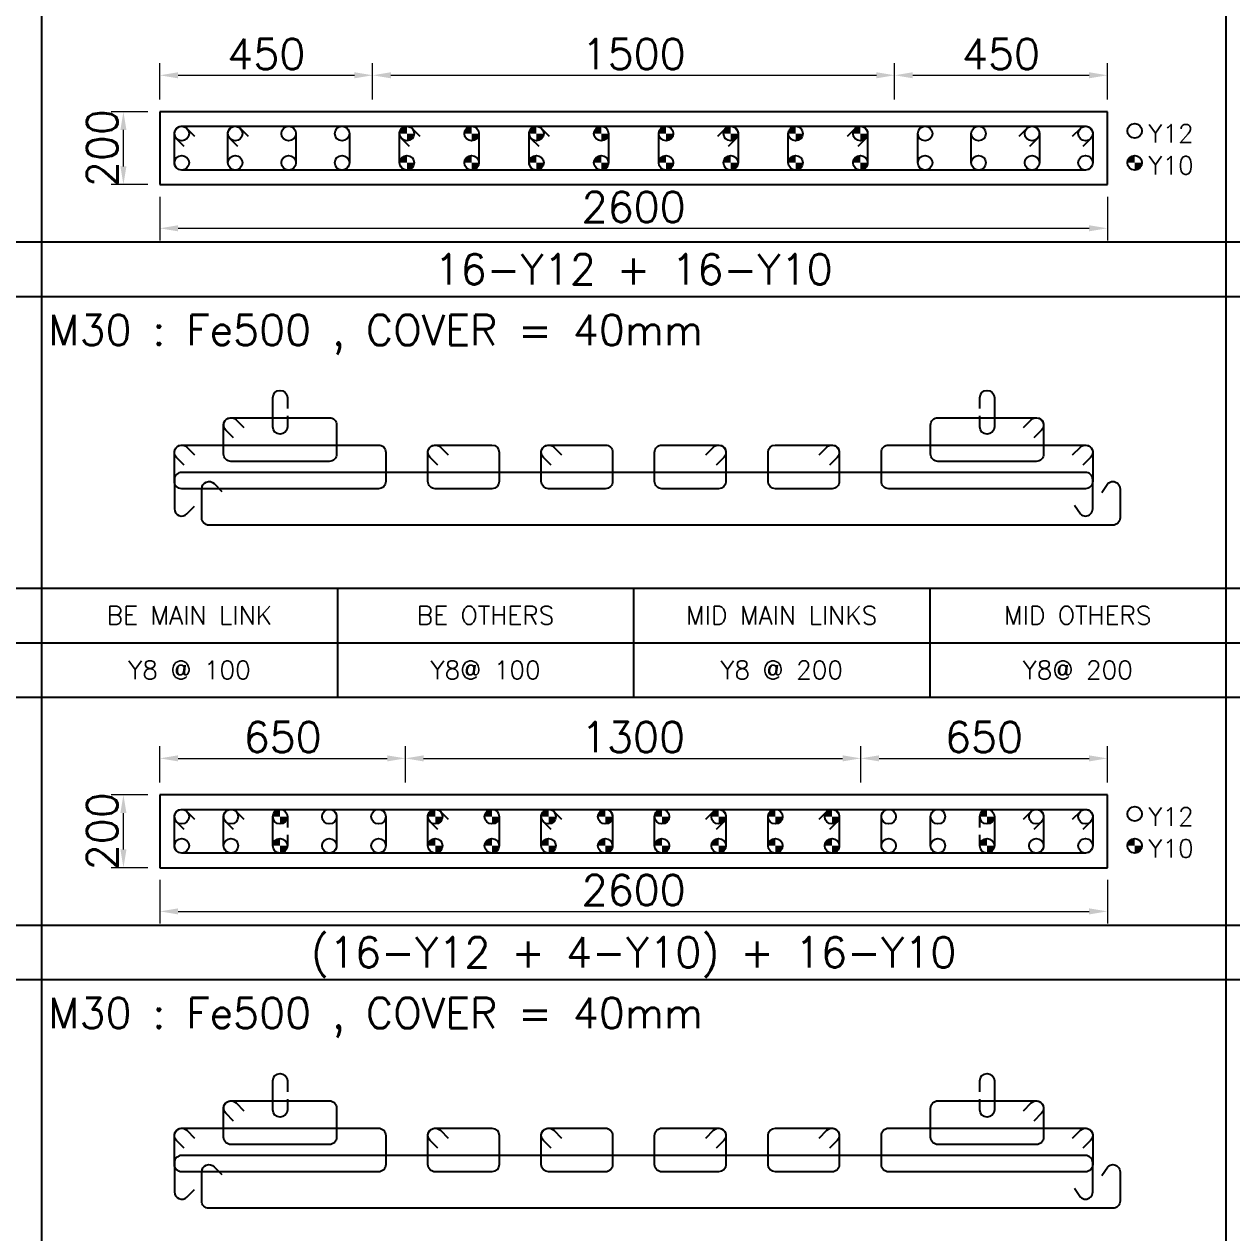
# Model space of a CAD drawing. Header units: millimetres. Extents: x -28707963 to -28231469, y 696001 to 896471.
# Drawn here: x -28315428 to -28305487, y 816336 to 826289 of the extents above; entities that cross this region are included whole.
import ezdxf
from ezdxf.enums import TextEntityAlignment as Align

# ---------------------------------------------------------------- set-up
doc = ezdxf.new("R2010")
doc.units = ezdxf.units.MM
doc.header["$MEASUREMENT"] = 0
doc.header["$PDMODE"] = 34
doc.header["$PDSIZE"] = -8
doc.layers.get('0').update_dxf_attribs({"lineweight": 5})
for name, color, linetype in [('09 COL TEXT-SCH', 2, 'Continuous'), ('14 REINF', 6, 'Continuous'), ('22 TABLE FRAME', 5, 'Continuous'), ('23 STIRRUPS', 5, 'Continuous'), ('TEXT', 4, 'Continuous')]:
    doc.layers.add(name, color=color, linetype=linetype)
doc.layers.add('19 COLUMN', color=1, linetype='Continuous', lineweight=25)
doc.styles.add('ROMANS', font='simplex.shx')
doc.dimstyles.new('D 50', dxfattribs={"dimscale": 100, "dimtxt": 3, "dimasz": 1.5, "dimexe": 1, "dimexo": 1, "dimgap": 0.5, "dimtad": 1, "dimdec": 0, "dimdsep": 46, "dimtxsty": 'ROMANS', "dimcen": 2.5, "dimclrd": 5, "dimclre": 5, "dimclrt": 4, "dimadec": 0, "dimazin": 0, "dimtfac": 1, "dimtdec": 0, "dimtmove": 0, "dimatfit": 3, "dimfxl": 1, "dimlwd": 0, "dimlwe": 0, "dimarcsym": 0})

# ---------------------------------------------------------------- blocks, each defined once
blk = doc.blocks.new('*D65')
at = {"color": 5, "lineweight": 0, "transparency": 16777216}
for p, q in [((-28314311.1, 819243.4), (-28314311.1, 818883.4)), ((-28306511.1, 819243.4), (-28306511.1, 818883.4)), ((-28314161.1, 818983.4), (-28306661.1, 818983.4))]:
    blk.add_line(p, q, dxfattribs=at)
at = {"color": 5, "transparency": 16777216}
for points in [[(-28314161.1, 819008.4), (-28314161.1, 818958.4), (-28314311.1, 818983.4)], [(-28306661.1, 818958.4), (-28306661.1, 819008.4), (-28306511.1, 818983.4)]]:
    blk.add_solid(points, dxfattribs=at)
at = {"layer": 'Defpoints', "color": 0, "transparency": 16777216}
for p in [(-28314311.1, 819343.4), (-28306511.1, 819343.4), (-28306511.1, 818983.4)]:
    blk.add_point(p, dxfattribs=at)
at = {"color": 4, "transparency": 16777216, "insert": (-28310411.1, 819158.4), "char_height": 250, "attachment_point": 5, "style": 'ROMANS'}
blk.add_mtext('2600', dxfattribs=at)
blk = doc.blocks.new('*D66')
at = {"color": 5, "lineweight": 0, "transparency": 16777216}
for p, q in [((-28314311.1, 824868.4), (-28314311.1, 824508.4)), ((-28306511.1, 824868.4), (-28306511.1, 824508.4)), ((-28314161.1, 824608.4), (-28306661.1, 824608.4))]:
    blk.add_line(p, q, dxfattribs=at)
at = {"color": 5, "transparency": 16777216}
for points in [[(-28314161.1, 824633.4), (-28314161.1, 824583.4), (-28314311.1, 824608.4)], [(-28306661.1, 824583.4), (-28306661.1, 824633.4), (-28306511.1, 824608.4)]]:
    blk.add_solid(points, dxfattribs=at)
at = {"layer": 'Defpoints', "color": 0, "transparency": 16777216}
for p in [(-28314311.1, 824968.4), (-28306511.1, 824968.4), (-28306511.1, 824608.4)]:
    blk.add_point(p, dxfattribs=at)
at = {"color": 4, "transparency": 16777216, "insert": (-28310411.1, 824783.4), "char_height": 250, "attachment_point": 5, "style": 'ROMANS'}
blk.add_mtext('2600', dxfattribs=at)
blk = doc.blocks.new('*D67')
at = {"color": 5, "lineweight": 0, "transparency": 16777216}
for p, q in [((-28314411.1, 825568.4), (-28314711.1, 825568.4)), ((-28314611.1, 825118.4), (-28314611.1, 825418.4)), ((-28314411.1, 824968.4), (-28314711.1, 824968.4))]:
    blk.add_line(p, q, dxfattribs=at)
at = {"color": 5, "transparency": 16777216}
for points in [[(-28314586.1, 825418.4), (-28314636.1, 825418.4), (-28314611.1, 825568.4)], [(-28314636.1, 825118.4), (-28314586.1, 825118.4), (-28314611.1, 824968.4)]]:
    blk.add_solid(points, dxfattribs=at)
at = {"layer": 'Defpoints', "color": 0, "transparency": 16777216}
for p in [(-28314611.1, 825568.4), (-28314311.1, 825568.4), (-28314311.1, 824968.4)]:
    blk.add_point(p, dxfattribs=at)
at = {"color": 4, "transparency": 16777216, "insert": (-28314786.1, 825268.4), "char_height": 250, "attachment_point": 5, "rotation": 90, "style": 'ROMANS'}
blk.add_mtext('200', dxfattribs=at)
blk = doc.blocks.new('*D68')
at = {"color": 5, "lineweight": 0, "transparency": 16777216}
for p, q in [((-28314311.1, 825668.4), (-28314311.1, 825968.4)), ((-28312559.3, 825668.4), (-28312559.3, 825968.4)), ((-28314161.1, 825868.4), (-28312709.3, 825868.4))]:
    blk.add_line(p, q, dxfattribs=at)
at = {"color": 5, "transparency": 16777216}
for points in [[(-28314161.1, 825893.4), (-28314161.1, 825843.4), (-28314311.1, 825868.4)], [(-28312709.3, 825843.4), (-28312709.3, 825893.4), (-28312559.3, 825868.4)]]:
    blk.add_solid(points, dxfattribs=at)
at = {"layer": 'Defpoints', "color": 0, "transparency": 16777216}
for p in [(-28312559.3, 825868.4), (-28314311.1, 825568.4), (-28312559.3, 825568.4)]:
    blk.add_point(p, dxfattribs=at)
at = {"color": 4, "transparency": 16777216, "insert": (-28313435.2, 826043.4), "char_height": 250, "attachment_point": 5, "style": 'ROMANS'}
blk.add_mtext('450', dxfattribs=at)
blk = doc.blocks.new('*D69')
at = {"color": 5, "lineweight": 0, "transparency": 16777216}
for p, q in [((-28312559.3, 825668.4), (-28312559.3, 825968.4)), ((-28308262.9, 825668.4), (-28308262.9, 825968.4)), ((-28312409.3, 825868.4), (-28308412.9, 825868.4))]:
    blk.add_line(p, q, dxfattribs=at)
at = {"color": 5, "transparency": 16777216}
for points in [[(-28312409.3, 825893.4), (-28312409.3, 825843.4), (-28312559.3, 825868.4)], [(-28308412.9, 825843.4), (-28308412.9, 825893.4), (-28308262.9, 825868.4)]]:
    blk.add_solid(points, dxfattribs=at)
at = {"layer": 'Defpoints', "color": 0, "transparency": 16777216}
for p in [(-28308262.9, 825868.4), (-28312559.3, 825568.4), (-28308262.9, 825568.4)]:
    blk.add_point(p, dxfattribs=at)
at = {"color": 4, "transparency": 16777216, "insert": (-28310411.1, 826043.4), "char_height": 250, "attachment_point": 5, "style": 'ROMANS'}
blk.add_mtext('1500', dxfattribs=at)
blk = doc.blocks.new('*D70')
at = {"color": 5, "lineweight": 0, "transparency": 16777216}
for p, q in [((-28308262.9, 825668.4), (-28308262.9, 825968.4)), ((-28306511.1, 825668.4), (-28306511.1, 825968.4)), ((-28308112.9, 825868.4), (-28306661.1, 825868.4))]:
    blk.add_line(p, q, dxfattribs=at)
at = {"color": 5, "transparency": 16777216}
for points in [[(-28308112.9, 825893.4), (-28308112.9, 825843.4), (-28308262.9, 825868.4)], [(-28306661.1, 825843.4), (-28306661.1, 825893.4), (-28306511.1, 825868.4)]]:
    blk.add_solid(points, dxfattribs=at)
at = {"layer": 'Defpoints', "color": 0, "transparency": 16777216}
for p in [(-28306511.1, 825868.4), (-28308262.9, 825568.4), (-28306511.1, 825568.4)]:
    blk.add_point(p, dxfattribs=at)
at = {"color": 4, "transparency": 16777216, "insert": (-28307387, 826043.4), "char_height": 250, "attachment_point": 5, "style": 'ROMANS'}
blk.add_mtext('450', dxfattribs=at)
blk = doc.blocks.new('*D343')
at = {"color": 5, "lineweight": 0, "transparency": 16777216}
for p, q in [((-28314411.1, 819943.4), (-28314711.1, 819943.4)), ((-28314611.1, 819493.4), (-28314611.1, 819793.4)), ((-28314411.1, 819343.4), (-28314711.1, 819343.4))]:
    blk.add_line(p, q, dxfattribs=at)
at = {"color": 5, "transparency": 16777216}
for points in [[(-28314586.1, 819793.4), (-28314636.1, 819793.4), (-28314611.1, 819943.4)], [(-28314636.1, 819493.4), (-28314586.1, 819493.4), (-28314611.1, 819343.4)]]:
    blk.add_solid(points, dxfattribs=at)
at = {"layer": 'Defpoints', "color": 0, "transparency": 16777216}
for p in [(-28314611.1, 819943.4), (-28314311.1, 819943.4), (-28314311.1, 819343.4)]:
    blk.add_point(p, dxfattribs=at)
at = {"color": 4, "transparency": 16777216, "insert": (-28314786.1, 819643.4), "char_height": 250, "attachment_point": 5, "rotation": 90, "style": 'ROMANS'}
blk.add_mtext('200', dxfattribs=at)
blk = doc.blocks.new('*D344')
at = {"color": 5, "lineweight": 0, "transparency": 16777216}
for p, q in [((-28314311.1, 820043.4), (-28314311.1, 820343.4)), ((-28312289.8, 820043.4), (-28312289.8, 820343.4)), ((-28314161.1, 820243.4), (-28312439.8, 820243.4))]:
    blk.add_line(p, q, dxfattribs=at)
at = {"color": 5, "transparency": 16777216}
for points in [[(-28314161.1, 820268.4), (-28314161.1, 820218.4), (-28314311.1, 820243.4)], [(-28312439.8, 820218.4), (-28312439.8, 820268.4), (-28312289.8, 820243.4)]]:
    blk.add_solid(points, dxfattribs=at)
at = {"layer": 'Defpoints', "color": 0, "transparency": 16777216}
for p in [(-28312289.8, 820243.4), (-28314311.1, 819943.4), (-28312289.8, 819943.4)]:
    blk.add_point(p, dxfattribs=at)
at = {"color": 4, "transparency": 16777216, "insert": (-28313300.4, 820418.4), "char_height": 250, "attachment_point": 5, "style": 'ROMANS'}
blk.add_mtext('650', dxfattribs=at)
blk = doc.blocks.new('*D345')
at = {"color": 5, "lineweight": 0, "transparency": 16777216}
for p, q in [((-28312289.8, 820043.4), (-28312289.8, 820343.4)), ((-28308540.9, 820043.4), (-28308540.9, 820343.4)), ((-28312139.8, 820243.4), (-28308690.9, 820243.4))]:
    blk.add_line(p, q, dxfattribs=at)
at = {"color": 5, "transparency": 16777216}
for points in [[(-28312139.8, 820268.4), (-28312139.8, 820218.4), (-28312289.8, 820243.4)], [(-28308690.9, 820218.4), (-28308690.9, 820268.4), (-28308540.9, 820243.4)]]:
    blk.add_solid(points, dxfattribs=at)
at = {"layer": 'Defpoints', "color": 0, "transparency": 16777216}
for p in [(-28308540.9, 820243.4), (-28312289.8, 819943.4), (-28308540.9, 819943.4)]:
    blk.add_point(p, dxfattribs=at)
at = {"color": 4, "transparency": 16777216, "insert": (-28310415.4, 820418.4), "char_height": 250, "attachment_point": 5, "style": 'ROMANS'}
blk.add_mtext('1300', dxfattribs=at)
blk = doc.blocks.new('*D346')
at = {"color": 5, "lineweight": 0, "transparency": 16777216}
for p, q in [((-28308540.9, 820043.4), (-28308540.9, 820343.4)), ((-28306511.1, 820043.4), (-28306511.1, 820343.4)), ((-28308390.9, 820243.4), (-28306661.1, 820243.4))]:
    blk.add_line(p, q, dxfattribs=at)
at = {"color": 5, "transparency": 16777216}
for points in [[(-28308390.9, 820268.4), (-28308390.9, 820218.4), (-28308540.9, 820243.4)], [(-28306661.1, 820218.4), (-28306661.1, 820268.4), (-28306511.1, 820243.4)]]:
    blk.add_solid(points, dxfattribs=at)
at = {"layer": 'Defpoints', "color": 0, "transparency": 16777216}
for p in [(-28306511.1, 820243.4), (-28308540.9, 819943.4), (-28306511.1, 819943.4)]:
    blk.add_point(p, dxfattribs=at)
at = {"color": 4, "transparency": 16777216, "insert": (-28307526, 820418.4), "char_height": 250, "attachment_point": 5, "style": 'ROMANS'}
blk.add_mtext('650', dxfattribs=at)

msp = doc.modelspace()

# ---------------------------------------------------------------- hatches: boundary and pattern name
at = {"layer": '14 REINF'}
h = msp.add_hatch(color=6, dxfattribs=at)
edge = h.paths.add_edge_path(flags=0)
edge.add_line((-28312337.8, 825388.4), (-28312277.8, 825388.4))
edge.add_line((-28312277.8, 825388.4), (-28312277.8, 825448.4))
edge.add_arc((-28312277.8, 825388.4), 60, 90, 180)
edge = h.paths.add_edge_path(flags=0)
edge.add_line((-28312217.8, 825388.4), (-28312277.8, 825388.4))
edge.add_line((-28312277.8, 825388.4), (-28312277.8, 825328.4))
edge.add_arc((-28312277.8, 825388.4), 60, 270, 360)
h = msp.add_hatch(color=6, dxfattribs=at)
edge = h.paths.add_edge_path(flags=0)
edge.add_line((-28311804.4, 825388.4), (-28311744.4, 825388.4))
edge.add_line((-28311744.4, 825388.4), (-28311744.4, 825448.4))
edge.add_arc((-28311744.4, 825388.4), 60, 90, 180)
edge = h.paths.add_edge_path(flags=0)
edge.add_line((-28311684.4, 825388.4), (-28311744.4, 825388.4))
edge.add_line((-28311744.4, 825388.4), (-28311744.4, 825328.4))
edge.add_arc((-28311744.4, 825388.4), 60, 270, 360)
h = msp.add_hatch(color=6, dxfattribs=at)
edge = h.paths.add_edge_path(flags=0)
edge.add_line((-28311271.1, 825388.4), (-28311211.1, 825388.4))
edge.add_line((-28311211.1, 825388.4), (-28311211.1, 825448.4))
edge.add_arc((-28311211.1, 825388.4), 60, 90, 180)
edge = h.paths.add_edge_path(flags=0)
edge.add_line((-28311151.1, 825388.4), (-28311211.1, 825388.4))
edge.add_line((-28311211.1, 825388.4), (-28311211.1, 825328.4))
edge.add_arc((-28311211.1, 825388.4), 60, 270, 360)
h = msp.add_hatch(color=6, dxfattribs=at)
edge = h.paths.add_edge_path(flags=0)
edge.add_line((-28310737.8, 825388.4), (-28310677.8, 825388.4))
edge.add_line((-28310677.8, 825388.4), (-28310677.8, 825448.4))
edge.add_arc((-28310677.8, 825388.4), 60, 90, 180)
edge = h.paths.add_edge_path(flags=0)
edge.add_line((-28310617.8, 825388.4), (-28310677.8, 825388.4))
edge.add_line((-28310677.8, 825388.4), (-28310677.8, 825328.4))
edge.add_arc((-28310677.8, 825388.4), 60, 270, 360)
h = msp.add_hatch(color=6, dxfattribs=at)
edge = h.paths.add_edge_path(flags=0)
edge.add_line((-28310204.4, 825388.4), (-28310144.4, 825388.4))
edge.add_line((-28310144.4, 825388.4), (-28310144.4, 825448.4))
edge.add_arc((-28310144.4, 825388.4), 60, 90, 180)
edge = h.paths.add_edge_path(flags=0)
edge.add_line((-28310084.4, 825388.4), (-28310144.4, 825388.4))
edge.add_line((-28310144.4, 825388.4), (-28310144.4, 825328.4))
edge.add_arc((-28310144.4, 825388.4), 60, 270, 360)
h = msp.add_hatch(color=6, dxfattribs=at)
edge = h.paths.add_edge_path(flags=0)
edge.add_line((-28309671.1, 825388.4), (-28309611.1, 825388.4))
edge.add_line((-28309611.1, 825388.4), (-28309611.1, 825448.4))
edge.add_arc((-28309611.1, 825388.4), 60, 90, 180)
edge = h.paths.add_edge_path(flags=0)
edge.add_line((-28309551.1, 825388.4), (-28309611.1, 825388.4))
edge.add_line((-28309611.1, 825388.4), (-28309611.1, 825328.4))
edge.add_arc((-28309611.1, 825388.4), 60, 270, 360)
h = msp.add_hatch(color=6, dxfattribs=at)
edge = h.paths.add_edge_path(flags=0)
edge.add_line((-28309137.8, 825388.4), (-28309077.8, 825388.4))
edge.add_line((-28309077.8, 825388.4), (-28309077.8, 825448.4))
edge.add_arc((-28309077.8, 825388.4), 60, 90, 180)
edge = h.paths.add_edge_path(flags=0)
edge.add_line((-28309017.8, 825388.4), (-28309077.8, 825388.4))
edge.add_line((-28309077.8, 825388.4), (-28309077.8, 825328.4))
edge.add_arc((-28309077.8, 825388.4), 60, 270, 360)
h = msp.add_hatch(color=6, dxfattribs=at)
edge = h.paths.add_edge_path(flags=0)
edge.add_line((-28308604.4, 825388.4), (-28308544.4, 825388.4))
edge.add_line((-28308544.4, 825388.4), (-28308544.4, 825448.4))
edge.add_arc((-28308544.4, 825388.4), 60, 90, 180)
edge = h.paths.add_edge_path(flags=0)
edge.add_line((-28308484.4, 825388.4), (-28308544.4, 825388.4))
edge.add_line((-28308544.4, 825388.4), (-28308544.4, 825328.4))
edge.add_arc((-28308544.4, 825388.4), 60, 270, 360)
h = msp.add_hatch(color=6, dxfattribs=at)
edge = h.paths.add_edge_path(flags=0)
edge.add_line((-28312337.8, 825148.4), (-28312277.8, 825148.4))
edge.add_line((-28312277.8, 825148.4), (-28312277.8, 825208.4))
edge.add_arc((-28312277.8, 825148.4), 60, 90, 180)
edge = h.paths.add_edge_path(flags=0)
edge.add_line((-28312217.8, 825148.4), (-28312277.8, 825148.4))
edge.add_line((-28312277.8, 825148.4), (-28312277.8, 825088.4))
edge.add_arc((-28312277.8, 825148.4), 60, 270, 360)
h = msp.add_hatch(color=6, dxfattribs=at)
edge = h.paths.add_edge_path(flags=0)
edge.add_line((-28311804.4, 825148.4), (-28311744.4, 825148.4))
edge.add_line((-28311744.4, 825148.4), (-28311744.4, 825208.4))
edge.add_arc((-28311744.4, 825148.4), 60, 90, 180)
edge = h.paths.add_edge_path(flags=0)
edge.add_line((-28311684.4, 825148.4), (-28311744.4, 825148.4))
edge.add_line((-28311744.4, 825148.4), (-28311744.4, 825088.4))
edge.add_arc((-28311744.4, 825148.4), 60, 270, 360)
h = msp.add_hatch(color=6, dxfattribs=at)
edge = h.paths.add_edge_path(flags=0)
edge.add_line((-28311271.1, 825148.4), (-28311211.1, 825148.4))
edge.add_line((-28311211.1, 825148.4), (-28311211.1, 825208.4))
edge.add_arc((-28311211.1, 825148.4), 60, 90, 180)
edge = h.paths.add_edge_path(flags=0)
edge.add_line((-28311151.1, 825148.4), (-28311211.1, 825148.4))
edge.add_line((-28311211.1, 825148.4), (-28311211.1, 825088.4))
edge.add_arc((-28311211.1, 825148.4), 60, 270, 360)
h = msp.add_hatch(color=6, dxfattribs=at)
edge = h.paths.add_edge_path(flags=0)
edge.add_line((-28310737.8, 825148.4), (-28310677.8, 825148.4))
edge.add_line((-28310677.8, 825148.4), (-28310677.8, 825208.4))
edge.add_arc((-28310677.8, 825148.4), 60, 90, 180)
edge = h.paths.add_edge_path(flags=0)
edge.add_line((-28310617.8, 825148.4), (-28310677.8, 825148.4))
edge.add_line((-28310677.8, 825148.4), (-28310677.8, 825088.4))
edge.add_arc((-28310677.8, 825148.4), 60, 270, 360)
h = msp.add_hatch(color=6, dxfattribs=at)
edge = h.paths.add_edge_path(flags=0)
edge.add_line((-28310204.4, 825148.4), (-28310144.4, 825148.4))
edge.add_line((-28310144.4, 825148.4), (-28310144.4, 825208.4))
edge.add_arc((-28310144.4, 825148.4), 60, 90, 180)
edge = h.paths.add_edge_path(flags=0)
edge.add_line((-28310084.4, 825148.4), (-28310144.4, 825148.4))
edge.add_line((-28310144.4, 825148.4), (-28310144.4, 825088.4))
edge.add_arc((-28310144.4, 825148.4), 60, 270, 360)
h = msp.add_hatch(color=6, dxfattribs=at)
edge = h.paths.add_edge_path(flags=0)
edge.add_line((-28309671.1, 825148.4), (-28309611.1, 825148.4))
edge.add_line((-28309611.1, 825148.4), (-28309611.1, 825208.4))
edge.add_arc((-28309611.1, 825148.4), 60, 90, 180)
edge = h.paths.add_edge_path(flags=0)
edge.add_line((-28309551.1, 825148.4), (-28309611.1, 825148.4))
edge.add_line((-28309611.1, 825148.4), (-28309611.1, 825088.4))
edge.add_arc((-28309611.1, 825148.4), 60, 270, 360)
h = msp.add_hatch(color=6, dxfattribs=at)
edge = h.paths.add_edge_path(flags=0)
edge.add_line((-28309137.8, 825148.4), (-28309077.8, 825148.4))
edge.add_line((-28309077.8, 825148.4), (-28309077.8, 825208.4))
edge.add_arc((-28309077.8, 825148.4), 60, 90, 180)
edge = h.paths.add_edge_path(flags=0)
edge.add_line((-28309017.8, 825148.4), (-28309077.8, 825148.4))
edge.add_line((-28309077.8, 825148.4), (-28309077.8, 825088.4))
edge.add_arc((-28309077.8, 825148.4), 60, 270, 360)
h = msp.add_hatch(color=6, dxfattribs=at)
edge = h.paths.add_edge_path(flags=0)
edge.add_line((-28308604.4, 825148.4), (-28308544.4, 825148.4))
edge.add_line((-28308544.4, 825148.4), (-28308544.4, 825208.4))
edge.add_arc((-28308544.4, 825148.4), 60, 90, 180)
edge = h.paths.add_edge_path(flags=0)
edge.add_line((-28308484.4, 825148.4), (-28308544.4, 825148.4))
edge.add_line((-28308544.4, 825148.4), (-28308544.4, 825088.4))
edge.add_arc((-28308544.4, 825148.4), 60, 270, 360)
h = msp.add_hatch(color=6, dxfattribs=at)
edge = h.paths.add_edge_path(flags=0)
edge.add_line((-28306346.1, 825148.4), (-28306286.1, 825148.4))
edge.add_line((-28306286.1, 825148.4), (-28306286.1, 825208.4))
edge.add_arc((-28306286.1, 825148.4), 60, 90, 180)
edge = h.paths.add_edge_path(flags=0)
edge.add_line((-28306226.1, 825148.4), (-28306286.1, 825148.4))
edge.add_line((-28306286.1, 825148.4), (-28306286.1, 825088.4))
edge.add_arc((-28306286.1, 825148.4), 60, 270, 360)
h = msp.add_hatch(color=6, dxfattribs=at)
edge = h.paths.add_edge_path(flags=0)
edge.add_line((-28313381.1, 819763.4), (-28313321.1, 819763.4))
edge.add_line((-28313321.1, 819763.4), (-28313321.1, 819823.4))
edge.add_arc((-28313321.1, 819763.4), 60, 90, 180)
edge = h.paths.add_edge_path(flags=0)
edge.add_line((-28313261.1, 819763.4), (-28313321.1, 819763.4))
edge.add_line((-28313321.1, 819763.4), (-28313321.1, 819703.4))
edge.add_arc((-28313321.1, 819763.4), 60, 270, 360)
h = msp.add_hatch(color=6, dxfattribs=at)
edge = h.paths.add_edge_path(flags=0)
edge.add_line((-28312104.4, 819763.4), (-28312044.4, 819763.4))
edge.add_line((-28312044.4, 819763.4), (-28312044.4, 819823.4))
edge.add_arc((-28312044.4, 819763.4), 60, 90, 180)
edge = h.paths.add_edge_path(flags=0)
edge.add_line((-28311984.4, 819763.4), (-28312044.4, 819763.4))
edge.add_line((-28312044.4, 819763.4), (-28312044.4, 819703.4))
edge.add_arc((-28312044.4, 819763.4), 60, 270, 360)
h = msp.add_hatch(color=6, dxfattribs=at)
edge = h.paths.add_edge_path(flags=0)
edge.add_line((-28311637.8, 819763.4), (-28311577.8, 819763.4))
edge.add_line((-28311577.8, 819763.4), (-28311577.8, 819823.4))
edge.add_arc((-28311577.8, 819763.4), 60, 90, 180)
edge = h.paths.add_edge_path(flags=0)
edge.add_line((-28311517.8, 819763.4), (-28311577.8, 819763.4))
edge.add_line((-28311577.8, 819763.4), (-28311577.8, 819703.4))
edge.add_arc((-28311577.8, 819763.4), 60, 270, 360)
h = msp.add_hatch(color=6, dxfattribs=at)
edge = h.paths.add_edge_path(flags=0)
edge.add_line((-28311171.1, 819763.4), (-28311111.1, 819763.4))
edge.add_line((-28311111.1, 819763.4), (-28311111.1, 819823.4))
edge.add_arc((-28311111.1, 819763.4), 60, 90, 180)
edge = h.paths.add_edge_path(flags=0)
edge.add_line((-28311051.1, 819763.4), (-28311111.1, 819763.4))
edge.add_line((-28311111.1, 819763.4), (-28311111.1, 819703.4))
edge.add_arc((-28311111.1, 819763.4), 60, 270, 360)
h = msp.add_hatch(color=6, dxfattribs=at)
edge = h.paths.add_edge_path(flags=0)
edge.add_line((-28310704.4, 819763.4), (-28310644.4, 819763.4))
edge.add_line((-28310644.4, 819763.4), (-28310644.4, 819823.4))
edge.add_arc((-28310644.4, 819763.4), 60, 90, 180)
edge = h.paths.add_edge_path(flags=0)
edge.add_line((-28310584.4, 819763.4), (-28310644.4, 819763.4))
edge.add_line((-28310644.4, 819763.4), (-28310644.4, 819703.4))
edge.add_arc((-28310644.4, 819763.4), 60, 270, 360)
h = msp.add_hatch(color=6, dxfattribs=at)
edge = h.paths.add_edge_path(flags=0)
edge.add_line((-28310237.8, 819763.4), (-28310177.8, 819763.4))
edge.add_line((-28310177.8, 819763.4), (-28310177.8, 819823.4))
edge.add_arc((-28310177.8, 819763.4), 60, 90, 180)
edge = h.paths.add_edge_path(flags=0)
edge.add_line((-28310117.8, 819763.4), (-28310177.8, 819763.4))
edge.add_line((-28310177.8, 819763.4), (-28310177.8, 819703.4))
edge.add_arc((-28310177.8, 819763.4), 60, 270, 360)
h = msp.add_hatch(color=6, dxfattribs=at)
edge = h.paths.add_edge_path(flags=0)
edge.add_line((-28309771.1, 819763.4), (-28309711.1, 819763.4))
edge.add_line((-28309711.1, 819763.4), (-28309711.1, 819823.4))
edge.add_arc((-28309711.1, 819763.4), 60, 90, 180)
edge = h.paths.add_edge_path(flags=0)
edge.add_line((-28309651.1, 819763.4), (-28309711.1, 819763.4))
edge.add_line((-28309711.1, 819763.4), (-28309711.1, 819703.4))
edge.add_arc((-28309711.1, 819763.4), 60, 270, 360)
h = msp.add_hatch(color=6, dxfattribs=at)
edge = h.paths.add_edge_path(flags=0)
edge.add_line((-28309304.4, 819763.4), (-28309244.4, 819763.4))
edge.add_line((-28309244.4, 819763.4), (-28309244.4, 819823.4))
edge.add_arc((-28309244.4, 819763.4), 60, 90, 180)
edge = h.paths.add_edge_path(flags=0)
edge.add_line((-28309184.4, 819763.4), (-28309244.4, 819763.4))
edge.add_line((-28309244.4, 819763.4), (-28309244.4, 819703.4))
edge.add_arc((-28309244.4, 819763.4), 60, 270, 360)
h = msp.add_hatch(color=6, dxfattribs=at)
edge = h.paths.add_edge_path(flags=0)
edge.add_line((-28308837.8, 819763.4), (-28308777.8, 819763.4))
edge.add_line((-28308777.8, 819763.4), (-28308777.8, 819823.4))
edge.add_arc((-28308777.8, 819763.4), 60, 90, 180)
edge = h.paths.add_edge_path(flags=0)
edge.add_line((-28308717.8, 819763.4), (-28308777.8, 819763.4))
edge.add_line((-28308777.8, 819763.4), (-28308777.8, 819703.4))
edge.add_arc((-28308777.8, 819763.4), 60, 270, 360)
h = msp.add_hatch(color=6, dxfattribs=at)
edge = h.paths.add_edge_path(flags=0)
edge.add_line((-28307561.1, 819763.4), (-28307501.1, 819763.4))
edge.add_line((-28307501.1, 819763.4), (-28307501.1, 819823.4))
edge.add_arc((-28307501.1, 819763.4), 60, 90, 180)
edge = h.paths.add_edge_path(flags=0)
edge.add_line((-28307441.1, 819763.4), (-28307501.1, 819763.4))
edge.add_line((-28307501.1, 819763.4), (-28307501.1, 819703.4))
edge.add_arc((-28307501.1, 819763.4), 60, 270, 360)
h = msp.add_hatch(color=6, dxfattribs=at)
edge = h.paths.add_edge_path(flags=0)
edge.add_line((-28313381.1, 819523.4), (-28313321.1, 819523.4))
edge.add_line((-28313321.1, 819523.4), (-28313321.1, 819583.4))
edge.add_arc((-28313321.1, 819523.4), 60, 90, 180)
edge = h.paths.add_edge_path(flags=0)
edge.add_line((-28313261.1, 819523.4), (-28313321.1, 819523.4))
edge.add_line((-28313321.1, 819523.4), (-28313321.1, 819463.4))
edge.add_arc((-28313321.1, 819523.4), 60, 270, 360)
h = msp.add_hatch(color=6, dxfattribs=at)
edge = h.paths.add_edge_path(flags=0)
edge.add_line((-28312104.4, 819523.4), (-28312044.4, 819523.4))
edge.add_line((-28312044.4, 819523.4), (-28312044.4, 819583.4))
edge.add_arc((-28312044.4, 819523.4), 60, 90, 180)
edge = h.paths.add_edge_path(flags=0)
edge.add_line((-28311984.4, 819523.4), (-28312044.4, 819523.4))
edge.add_line((-28312044.4, 819523.4), (-28312044.4, 819463.4))
edge.add_arc((-28312044.4, 819523.4), 60, 270, 360)
h = msp.add_hatch(color=6, dxfattribs=at)
edge = h.paths.add_edge_path(flags=0)
edge.add_line((-28311637.8, 819523.4), (-28311577.8, 819523.4))
edge.add_line((-28311577.8, 819523.4), (-28311577.8, 819583.4))
edge.add_arc((-28311577.8, 819523.4), 60, 90, 180)
edge = h.paths.add_edge_path(flags=0)
edge.add_line((-28311517.8, 819523.4), (-28311577.8, 819523.4))
edge.add_line((-28311577.8, 819523.4), (-28311577.8, 819463.4))
edge.add_arc((-28311577.8, 819523.4), 60, 270, 360)
h = msp.add_hatch(color=6, dxfattribs=at)
edge = h.paths.add_edge_path(flags=0)
edge.add_line((-28311171.1, 819523.4), (-28311111.1, 819523.4))
edge.add_line((-28311111.1, 819523.4), (-28311111.1, 819583.4))
edge.add_arc((-28311111.1, 819523.4), 60, 90, 180)
edge = h.paths.add_edge_path(flags=0)
edge.add_line((-28311051.1, 819523.4), (-28311111.1, 819523.4))
edge.add_line((-28311111.1, 819523.4), (-28311111.1, 819463.4))
edge.add_arc((-28311111.1, 819523.4), 60, 270, 360)
h = msp.add_hatch(color=6, dxfattribs=at)
edge = h.paths.add_edge_path(flags=0)
edge.add_line((-28310704.4, 819523.4), (-28310644.4, 819523.4))
edge.add_line((-28310644.4, 819523.4), (-28310644.4, 819583.4))
edge.add_arc((-28310644.4, 819523.4), 60, 90, 180)
edge = h.paths.add_edge_path(flags=0)
edge.add_line((-28310584.4, 819523.4), (-28310644.4, 819523.4))
edge.add_line((-28310644.4, 819523.4), (-28310644.4, 819463.4))
edge.add_arc((-28310644.4, 819523.4), 60, 270, 360)
h = msp.add_hatch(color=6, dxfattribs=at)
edge = h.paths.add_edge_path(flags=0)
edge.add_line((-28310237.8, 819523.4), (-28310177.8, 819523.4))
edge.add_line((-28310177.8, 819523.4), (-28310177.8, 819583.4))
edge.add_arc((-28310177.8, 819523.4), 60, 90, 180)
edge = h.paths.add_edge_path(flags=0)
edge.add_line((-28310117.8, 819523.4), (-28310177.8, 819523.4))
edge.add_line((-28310177.8, 819523.4), (-28310177.8, 819463.4))
edge.add_arc((-28310177.8, 819523.4), 60, 270, 360)
h = msp.add_hatch(color=6, dxfattribs=at)
edge = h.paths.add_edge_path(flags=0)
edge.add_line((-28309771.1, 819523.4), (-28309711.1, 819523.4))
edge.add_line((-28309711.1, 819523.4), (-28309711.1, 819583.4))
edge.add_arc((-28309711.1, 819523.4), 60, 90, 180)
edge = h.paths.add_edge_path(flags=0)
edge.add_line((-28309651.1, 819523.4), (-28309711.1, 819523.4))
edge.add_line((-28309711.1, 819523.4), (-28309711.1, 819463.4))
edge.add_arc((-28309711.1, 819523.4), 60, 270, 360)
h = msp.add_hatch(color=6, dxfattribs=at)
edge = h.paths.add_edge_path(flags=0)
edge.add_line((-28309304.4, 819523.4), (-28309244.4, 819523.4))
edge.add_line((-28309244.4, 819523.4), (-28309244.4, 819583.4))
edge.add_arc((-28309244.4, 819523.4), 60, 90, 180)
edge = h.paths.add_edge_path(flags=0)
edge.add_line((-28309184.4, 819523.4), (-28309244.4, 819523.4))
edge.add_line((-28309244.4, 819523.4), (-28309244.4, 819463.4))
edge.add_arc((-28309244.4, 819523.4), 60, 270, 360)
h = msp.add_hatch(color=6, dxfattribs=at)
edge = h.paths.add_edge_path(flags=0)
edge.add_line((-28308837.8, 819523.4), (-28308777.8, 819523.4))
edge.add_line((-28308777.8, 819523.4), (-28308777.8, 819583.4))
edge.add_arc((-28308777.8, 819523.4), 60, 90, 180)
edge = h.paths.add_edge_path(flags=0)
edge.add_line((-28308717.8, 819523.4), (-28308777.8, 819523.4))
edge.add_line((-28308777.8, 819523.4), (-28308777.8, 819463.4))
edge.add_arc((-28308777.8, 819523.4), 60, 270, 360)
h = msp.add_hatch(color=6, dxfattribs=at)
edge = h.paths.add_edge_path(flags=0)
edge.add_line((-28307561.1, 819523.4), (-28307501.1, 819523.4))
edge.add_line((-28307501.1, 819523.4), (-28307501.1, 819583.4))
edge.add_arc((-28307501.1, 819523.4), 60, 90, 180)
edge = h.paths.add_edge_path(flags=0)
edge.add_line((-28307441.1, 819523.4), (-28307501.1, 819523.4))
edge.add_line((-28307501.1, 819523.4), (-28307501.1, 819463.4))
edge.add_arc((-28307501.1, 819523.4), 60, 270, 360)
h = msp.add_hatch(color=6, dxfattribs=at)
edge = h.paths.add_edge_path(flags=0)
edge.add_line((-28306346.1, 819523.4), (-28306286.1, 819523.4))
edge.add_line((-28306286.1, 819523.4), (-28306286.1, 819583.4))
edge.add_arc((-28306286.1, 819523.4), 60, 90, 180)
edge = h.paths.add_edge_path(flags=0)
edge.add_line((-28306226.1, 819523.4), (-28306286.1, 819523.4))
edge.add_line((-28306286.1, 819523.4), (-28306286.1, 819463.4))
edge.add_arc((-28306286.1, 819523.4), 60, 270, 360)

# ---------------------------------------------------------------- linework, layer by layer
at = {"layer": '14 REINF', "color": 6}
for centre in [(-28314131.1, 825388.4), (-28313691.1, 825388.4), (-28313251.1, 825388.4), (-28312811.1, 825388.4), (-28312277.8, 825388.4), (-28311744.4, 825388.4), (-28311211.1, 825388.4), (-28310677.8, 825388.4), (-28310144.4, 825388.4), (-28309611.1, 825388.4), (-28309077.8, 825388.4), (-28308544.4, 825388.4), (-28308011.1, 825388.4), (-28307571.1, 825388.4), (-28307131.1, 825388.4), (-28306691.1, 825388.4), (-28306286.1, 825410.9), (-28314131.1, 825148.4), (-28313691.1, 825148.4), (-28313251.1, 825148.4), (-28312811.1, 825148.4), (-28312277.8, 825148.4), (-28311744.4, 825148.4), (-28311211.1, 825148.4), (-28310677.8, 825148.4), (-28310144.4, 825148.4), (-28309611.1, 825148.4), (-28309077.8, 825148.4), (-28308544.4, 825148.4), (-28308011.1, 825148.4), (-28307571.1, 825148.4), (-28307131.1, 825148.4), (-28306691.1, 825148.4), (-28306286.1, 825148.4), (-28314131.1, 819763.4), (-28313726.1, 819763.4), (-28313321.1, 819763.4), (-28312916.1, 819763.4), (-28312511.1, 819763.4), (-28312044.4, 819763.4), (-28311577.8, 819763.4), (-28311111.1, 819763.4), (-28310644.4, 819763.4), (-28310177.8, 819763.4), (-28309711.1, 819763.4), (-28309244.4, 819763.4), (-28308777.8, 819763.4), (-28308311.1, 819763.4), (-28307906.1, 819763.4), (-28307501.1, 819763.4), (-28307096.1, 819763.4), (-28306691.1, 819763.4), (-28306286.1, 819785.9), (-28314131.1, 819523.4), (-28313726.1, 819523.4), (-28313321.1, 819523.4), (-28312916.1, 819523.4), (-28312511.1, 819523.4), (-28312044.4, 819523.4), (-28311577.8, 819523.4), (-28311111.1, 819523.4), (-28310644.4, 819523.4), (-28310177.8, 819523.4), (-28309711.1, 819523.4), (-28309244.4, 819523.4), (-28308777.8, 819523.4), (-28308311.1, 819523.4), (-28307906.1, 819523.4), (-28307501.1, 819523.4), (-28307096.1, 819523.4), (-28306691.1, 819523.4), (-28306286.1, 819523.4)]:
    msp.add_circle(centre, 60, dxfattribs=at)
at = {"layer": '19 COLUMN', "color": 4}
for points in [[(-28306511.1, 825568.4), (-28314311.1, 825568.4)], [(-28314311.1, 825568.4), (-28314311.1, 824968.4)], [(-28306511.1, 824968.4), (-28306511.1, 825568.4)], [(-28314311.1, 824968.4), (-28306511.1, 824968.4)], [(-28306511.1, 819943.4), (-28314311.1, 819943.4)], [(-28314311.1, 819943.4), (-28314311.1, 819343.4)], [(-28306511.1, 819343.4), (-28306511.1, 819943.4)], [(-28314311.1, 819343.4), (-28306511.1, 819343.4)]]:
    msp.add_lwpolyline(points, dxfattribs=at)
at = {"layer": '22 TABLE FRAME', "color": 5, "linetype": 'Continuous'}
for p, q in [((-28315286.1, 863421.2), (-28315286.1, 788796.2)), ((-28305536.1, 863421.2), (-28305536.1, 788796.2)), ((-28330286.1, 824496.2), (-28245536.1, 824496.2)), ((-28334786.1, 824046.2), (-28245536.1, 824046.2)), ((-28330286.1, 821646.2), (-28245536.1, 821646.2)), ((-28312848.6, 821646.2), (-28312848.6, 820746.2)), ((-28310411.1, 821646.2), (-28310411.1, 820746.2)), ((-28307973.6, 821646.2), (-28307973.6, 820746.2)), ((-28330286.1, 821196.2), (-28245536.1, 821196.2)), ((-28330286.1, 820746.2), (-28245536.1, 820746.2)), ((-28330286.1, 818871.2), (-28245536.1, 818871.2)), ((-28334786.1, 818421.2), (-28245536.1, 818421.2))]:
    msp.add_line(p, q, dxfattribs=at)
at = {"layer": '23 STIRRUPS', "color": 5}
for points in [[(-28314109.9, 825282.3), (-28314173.5, 825345.9, -0.668178), (-28314131.1, 825448.4), (-28306691.1, 825448.4, -0.414214), (-28306631.1, 825388.4), (-28306631.1, 825148.4, -0.414214), (-28306691.1, 825088.4), (-28314131.1, 825088.4, -0.414214), (-28314191.1, 825148.4), (-28314191.1, 825388.4, -0.668179), (-28314088.7, 825430.8), (-28314025, 825367.1)], [(-28314109.9, 825282.3), (-28314173.5, 825345.9, -0.668178), (-28314131.1, 825448.4), (-28312811.1, 825448.4, -0.414214), (-28312751.1, 825388.4), (-28312751.1, 825148.4, -0.414214), (-28312811.1, 825088.4), (-28314131.1, 825088.4, -0.414214), (-28314191.1, 825148.4), (-28314191.1, 825388.4, -0.668179), (-28314088.7, 825430.8), (-28314025, 825367.1)], [(-28313669.9, 825282.3), (-28313733.5, 825345.9, -0.668042), (-28313691.1, 825448.4), (-28313251.1, 825448.4, -0.414104), (-28313191.1, 825388.4), (-28313191.1, 825148.4, -0.414104), (-28313251.1, 825088.4), (-28313691.1, 825088.4, -0.414104), (-28313751.1, 825148.4), (-28313751.1, 825388.4, -0.668179), (-28313648.6, 825430.8), (-28313585, 825367.1)], [(-28312256.6, 825282.3), (-28312320.2, 825345.9, -0.668223), (-28312277.8, 825448.4), (-28311744.4, 825448.4, -0.41414), (-28311684.4, 825388.4), (-28311684.4, 825148.4, -0.41414), (-28311744.4, 825088.4), (-28312277.8, 825088.4, -0.41425), (-28312337.8, 825148.4), (-28312337.8, 825388.4, -0.668179), (-28312235.3, 825430.8), (-28312171.7, 825367.1)], [(-28311189.9, 825282.3), (-28311253.6, 825345.9, -0.668314), (-28311211.1, 825448.4), (-28310677.8, 825448.4, -0.414067), (-28310617.8, 825388.4), (-28310617.8, 825148.4, -0.414067), (-28310677.8, 825088.4), (-28311211.1, 825088.4, -0.414323), (-28311271.1, 825148.4), (-28311271.1, 825388.4, -0.668179), (-28311168.7, 825430.8), (-28311105.1, 825367.1)], [(-28309717.1, 825367.1), (-28309653.5, 825430.8, -0.668179), (-28309551.1, 825388.4), (-28309551.1, 825148.4, -0.414323), (-28309611.1, 825088.4), (-28310144.4, 825088.4, -0.414067), (-28310204.4, 825148.4), (-28310204.4, 825388.4, -0.414067), (-28310144.4, 825448.4), (-28309611.1, 825448.4, -0.668314), (-28309568.6, 825345.9), (-28309632.3, 825282.3)], [(-28308650.5, 825367.1), (-28308586.9, 825430.8, -0.668179), (-28308484.4, 825388.4), (-28308484.4, 825148.4, -0.41425), (-28308544.4, 825088.4), (-28309077.8, 825088.4, -0.41414), (-28309137.8, 825148.4), (-28309137.8, 825388.4, -0.41414), (-28309077.8, 825448.4), (-28308544.4, 825448.4, -0.668223), (-28308502, 825345.9), (-28308565.6, 825282.3)], [(-28306797.2, 825367.1), (-28306733.5, 825430.8, -0.668179), (-28306631.1, 825388.4), (-28306631.1, 825148.4, -0.414214), (-28306691.1, 825088.4), (-28308011.1, 825088.4, -0.414214), (-28308071.1, 825148.4), (-28308071.1, 825388.4, -0.414214), (-28308011.1, 825448.4), (-28306691.1, 825448.4, -0.668178), (-28306648.7, 825345.9), (-28306712.3, 825282.3)], [(-28307237.2, 825367.1), (-28307173.6, 825430.8, -0.668179), (-28307071.1, 825388.4), (-28307071.1, 825148.4, -0.414104), (-28307131.1, 825088.4), (-28307571.1, 825088.4, -0.414104), (-28307631.1, 825148.4), (-28307631.1, 825388.4, -0.414104), (-28307571.1, 825448.4), (-28307131.1, 825448.4, -0.668042), (-28307088.7, 825345.9), (-28307152.3, 825282.3)], [(-28313261.1, 823063.4), (-28313261.1, 822973.4, -1), (-28313381.1, 822973.4), (-28313381.1, 823213.4, -1), (-28313261.1, 823213.4), (-28313261.1, 823123.4)], [(-28307561.1, 823123.4), (-28307561.1, 823213.4, -1), (-28307441.1, 823213.4), (-28307441.1, 822973.4, -1), (-28307561.1, 822973.4), (-28307561.1, 823063.4)], [(-28313704.9, 822882.3), (-28313768.5, 822945.9, -0.668178), (-28313726.1, 823048.4), (-28312916.1, 823048.4, -0.414214), (-28312856.1, 822988.4), (-28312856.1, 822748.4, -0.414214), (-28312916.1, 822688.4), (-28313726.1, 822688.4, -0.414214), (-28313786.1, 822748.4), (-28313786.1, 822988.4, -0.668179), (-28313683.7, 823030.8), (-28313620, 822967.1)], [(-28307202.2, 822967.1), (-28307138.5, 823030.8, -0.668179), (-28307036.1, 822988.4), (-28307036.1, 822748.4, -0.414214), (-28307096.1, 822688.4), (-28307906.1, 822688.4, -0.414214), (-28307966.1, 822748.4), (-28307966.1, 822988.4, -0.414214), (-28307906.1, 823048.4), (-28307096.1, 823048.4, -0.668178), (-28307053.7, 822945.9), (-28307117.3, 822882.3)], [(-28314109.9, 822657.3), (-28314173.5, 822720.9, -0.668178), (-28314131.1, 822823.4), (-28312511.1, 822823.4, -0.414214), (-28312451.1, 822763.4), (-28312451.1, 822523.4, -0.414214), (-28312511.1, 822463.4), (-28314131.1, 822463.4, -0.414214), (-28314191.1, 822523.4), (-28314191.1, 822763.4, -0.668179), (-28314088.7, 822805.8), (-28314025, 822742.1)], [(-28312023.2, 822657.3), (-28312086.9, 822720.9, -0.668268), (-28312044.4, 822823.4), (-28311577.8, 822823.4, -0.414067), (-28311517.8, 822763.4), (-28311517.8, 822523.4, -0.414067), (-28311577.8, 822463.4), (-28312044.4, 822463.4, -0.414287), (-28312104.4, 822523.4), (-28312104.4, 822763.4, -0.668179), (-28312002, 822805.8), (-28311938.4, 822742.1)], [(-28311089.9, 822657.3), (-28311153.5, 822720.9, -0.668042), (-28311111.1, 822823.4), (-28310644.4, 822823.4, -0.41425), (-28310584.4, 822763.4), (-28310584.4, 822523.4, -0.41425), (-28310644.4, 822463.4), (-28311111.1, 822463.4, -0.414104), (-28311171.1, 822523.4), (-28311171.1, 822763.4, -0.668179), (-28311068.6, 822805.8), (-28311005, 822742.1)], [(-28309817.2, 822742.1), (-28309753.6, 822805.8, -0.668179), (-28309651.1, 822763.4), (-28309651.1, 822523.4, -0.414104), (-28309711.1, 822463.4), (-28310177.8, 822463.4, -0.41425), (-28310237.8, 822523.4), (-28310237.8, 822763.4, -0.41425), (-28310177.8, 822823.4), (-28309711.1, 822823.4, -0.668042), (-28309668.7, 822720.9), (-28309732.3, 822657.3)], [(-28308883.8, 822742.1), (-28308820.2, 822805.8, -0.668179), (-28308717.8, 822763.4), (-28308717.8, 822523.4, -0.414287), (-28308777.8, 822463.4), (-28309244.4, 822463.4, -0.414067), (-28309304.4, 822523.4), (-28309304.4, 822763.4, -0.414067), (-28309244.4, 822823.4), (-28308777.8, 822823.4, -0.668268), (-28308735.3, 822720.9), (-28308799, 822657.3)], [(-28306797.2, 822742.1), (-28306733.5, 822805.8, -0.668179), (-28306631.1, 822763.4), (-28306631.1, 822523.4, -0.414214), (-28306691.1, 822463.4), (-28308311.1, 822463.4, -0.414214), (-28308371.1, 822523.4), (-28308371.1, 822763.4, -0.414214), (-28308311.1, 822823.4), (-28306691.1, 822823.4, -0.668178), (-28306648.7, 822720.9), (-28306712.3, 822657.3)], [(-28306781.1, 822328.4), (-28306733.5, 822255.9, 0.198912), (-28306691.1, 822238.4, 0.414214), (-28306631.1, 822298.4), (-28306631.1, 822538.4, 0.414214), (-28306691.1, 822598.4), (-28314131.1, 822598.4, 0.414214), (-28314191.1, 822538.4), (-28314191.1, 822298.4, 0.668179), (-28314088.7, 822255.9), (-28314025, 822319.6)], [(-28306556.1, 822433.4), (-28306508.5, 822505.8, -0.198912), (-28306466.1, 822523.4, -0.414214), (-28306406.1, 822463.4), (-28306406.1, 822223.4, -0.414214), (-28306466.1, 822163.4), (-28313906.1, 822163.4, -0.414214), (-28313966.1, 822223.4), (-28313966.1, 822463.4, -0.668179), (-28313863.7, 822505.8), (-28313800, 822442.1)], [(-28314109.9, 819657.3), (-28314173.5, 819720.9, -0.668178), (-28314131.1, 819823.4), (-28306691.1, 819823.4, -0.414214), (-28306631.1, 819763.4), (-28306631.1, 819523.4, -0.414214), (-28306691.1, 819463.4), (-28314131.1, 819463.4, -0.414214), (-28314191.1, 819523.4), (-28314191.1, 819763.4, -0.668179), (-28314088.7, 819805.8), (-28314025, 819742.1)], [(-28314109.9, 819657.3), (-28314173.5, 819720.9, -0.668178), (-28314131.1, 819823.4), (-28312511.1, 819823.4, -0.414214), (-28312451.1, 819763.4), (-28312451.1, 819523.4, -0.414214), (-28312511.1, 819463.4), (-28314131.1, 819463.4, -0.414214), (-28314191.1, 819523.4), (-28314191.1, 819763.4, -0.668179), (-28314088.7, 819805.8), (-28314025, 819742.1)], [(-28313704.9, 819657.3), (-28313768.5, 819720.9, -0.668178), (-28313726.1, 819823.4), (-28312916.1, 819823.4, -0.414214), (-28312856.1, 819763.4), (-28312856.1, 819523.4, -0.414214), (-28312916.1, 819463.4), (-28313726.1, 819463.4, -0.414214), (-28313786.1, 819523.4), (-28313786.1, 819763.4, -0.668179), (-28313683.7, 819805.8), (-28313620, 819742.1)], [(-28313261.1, 819613.4), (-28313261.1, 819523.4, -1), (-28313381.1, 819523.4), (-28313381.1, 819763.4, -1), (-28313261.1, 819763.4), (-28313261.1, 819673.4)], [(-28312023.2, 819657.3), (-28312086.9, 819720.9, -0.668268), (-28312044.4, 819823.4), (-28311577.8, 819823.4, -0.414067), (-28311517.8, 819763.4), (-28311517.8, 819523.4, -0.414067), (-28311577.8, 819463.4), (-28312044.4, 819463.4, -0.414287), (-28312104.4, 819523.4), (-28312104.4, 819763.4, -0.668179), (-28312002, 819805.8), (-28311938.4, 819742.1)], [(-28311089.9, 819657.3), (-28311153.5, 819720.9, -0.668042), (-28311111.1, 819823.4), (-28310644.4, 819823.4, -0.41425), (-28310584.4, 819763.4), (-28310584.4, 819523.4, -0.41425), (-28310644.4, 819463.4), (-28311111.1, 819463.4, -0.414104), (-28311171.1, 819523.4), (-28311171.1, 819763.4, -0.668179), (-28311068.6, 819805.8), (-28311005, 819742.1)], [(-28309817.2, 819742.1), (-28309753.6, 819805.8, -0.668179), (-28309651.1, 819763.4), (-28309651.1, 819523.4, -0.414104), (-28309711.1, 819463.4), (-28310177.8, 819463.4, -0.41425), (-28310237.8, 819523.4), (-28310237.8, 819763.4, -0.41425), (-28310177.8, 819823.4), (-28309711.1, 819823.4, -0.668042), (-28309668.7, 819720.9), (-28309732.3, 819657.3)], [(-28308883.8, 819742.1), (-28308820.2, 819805.8, -0.668179), (-28308717.8, 819763.4), (-28308717.8, 819523.4, -0.414287), (-28308777.8, 819463.4), (-28309244.4, 819463.4, -0.414067), (-28309304.4, 819523.4), (-28309304.4, 819763.4, -0.414067), (-28309244.4, 819823.4), (-28308777.8, 819823.4, -0.668268), (-28308735.3, 819720.9), (-28308799, 819657.3)], [(-28306797.2, 819742.1), (-28306733.5, 819805.8, -0.668179), (-28306631.1, 819763.4), (-28306631.1, 819523.4, -0.414214), (-28306691.1, 819463.4), (-28308311.1, 819463.4, -0.414214), (-28308371.1, 819523.4), (-28308371.1, 819763.4, -0.414214), (-28308311.1, 819823.4), (-28306691.1, 819823.4, -0.668178), (-28306648.7, 819720.9), (-28306712.3, 819657.3)], [(-28307202.2, 819742.1), (-28307138.5, 819805.8, -0.668179), (-28307036.1, 819763.4), (-28307036.1, 819523.4, -0.414214), (-28307096.1, 819463.4), (-28307906.1, 819463.4, -0.414214), (-28307966.1, 819523.4), (-28307966.1, 819763.4, -0.414214), (-28307906.1, 819823.4), (-28307096.1, 819823.4, -0.668178), (-28307053.7, 819720.9), (-28307117.3, 819657.3)], [(-28307561.1, 819673.4), (-28307561.1, 819763.4, -1), (-28307441.1, 819763.4), (-28307441.1, 819523.4, -1), (-28307561.1, 819523.4), (-28307561.1, 819613.4)], [(-28313261.1, 817438.4), (-28313261.1, 817348.4, -1), (-28313381.1, 817348.4), (-28313381.1, 817588.4, -1), (-28313261.1, 817588.4), (-28313261.1, 817498.4)], [(-28307561.1, 817498.4), (-28307561.1, 817588.4, -1), (-28307441.1, 817588.4), (-28307441.1, 817348.4, -1), (-28307561.1, 817348.4), (-28307561.1, 817438.4)], [(-28313704.9, 817257.3), (-28313768.5, 817320.9, -0.668178), (-28313726.1, 817423.4), (-28312916.1, 817423.4, -0.414214), (-28312856.1, 817363.4), (-28312856.1, 817123.4, -0.414214), (-28312916.1, 817063.4), (-28313726.1, 817063.4, -0.414214), (-28313786.1, 817123.4), (-28313786.1, 817363.4, -0.668179), (-28313683.7, 817405.8), (-28313620, 817342.1)], [(-28307202.2, 817342.1), (-28307138.5, 817405.8, -0.668179), (-28307036.1, 817363.4), (-28307036.1, 817123.4, -0.414214), (-28307096.1, 817063.4), (-28307906.1, 817063.4, -0.414214), (-28307966.1, 817123.4), (-28307966.1, 817363.4, -0.414214), (-28307906.1, 817423.4), (-28307096.1, 817423.4, -0.668178), (-28307053.7, 817320.9), (-28307117.3, 817257.3)], [(-28314109.9, 817032.3), (-28314173.5, 817095.9, -0.668178), (-28314131.1, 817198.4), (-28312511.1, 817198.4, -0.414214), (-28312451.1, 817138.4), (-28312451.1, 816898.4, -0.414214), (-28312511.1, 816838.4), (-28314131.1, 816838.4, -0.414214), (-28314191.1, 816898.4), (-28314191.1, 817138.4, -0.668179), (-28314088.7, 817180.8), (-28314025, 817117.1)], [(-28312023.2, 817032.3), (-28312086.9, 817095.9, -0.668268), (-28312044.4, 817198.4), (-28311577.8, 817198.4, -0.414067), (-28311517.8, 817138.4), (-28311517.8, 816898.4, -0.414067), (-28311577.8, 816838.4), (-28312044.4, 816838.4, -0.414287), (-28312104.4, 816898.4), (-28312104.4, 817138.4, -0.668179), (-28312002, 817180.8), (-28311938.4, 817117.1)], [(-28311089.9, 817032.3), (-28311153.5, 817095.9, -0.668042), (-28311111.1, 817198.4), (-28310644.4, 817198.4, -0.41425), (-28310584.4, 817138.4), (-28310584.4, 816898.4, -0.41425), (-28310644.4, 816838.4), (-28311111.1, 816838.4, -0.414104), (-28311171.1, 816898.4), (-28311171.1, 817138.4, -0.668179), (-28311068.6, 817180.8), (-28311005, 817117.1)], [(-28309817.2, 817117.1), (-28309753.6, 817180.8, -0.668179), (-28309651.1, 817138.4), (-28309651.1, 816898.4, -0.414104), (-28309711.1, 816838.4), (-28310177.8, 816838.4, -0.41425), (-28310237.8, 816898.4), (-28310237.8, 817138.4, -0.41425), (-28310177.8, 817198.4), (-28309711.1, 817198.4, -0.668042), (-28309668.7, 817095.9), (-28309732.3, 817032.3)], [(-28308883.8, 817117.1), (-28308820.2, 817180.8, -0.668179), (-28308717.8, 817138.4), (-28308717.8, 816898.4, -0.414287), (-28308777.8, 816838.4), (-28309244.4, 816838.4, -0.414067), (-28309304.4, 816898.4), (-28309304.4, 817138.4, -0.414067), (-28309244.4, 817198.4), (-28308777.8, 817198.4, -0.668268), (-28308735.3, 817095.9), (-28308799, 817032.3)], [(-28306797.2, 817117.1), (-28306733.5, 817180.8, -0.668179), (-28306631.1, 817138.4), (-28306631.1, 816898.4, -0.414214), (-28306691.1, 816838.4), (-28308311.1, 816838.4, -0.414214), (-28308371.1, 816898.4), (-28308371.1, 817138.4, -0.414214), (-28308311.1, 817198.4), (-28306691.1, 817198.4, -0.668178), (-28306648.7, 817095.9), (-28306712.3, 817032.3)], [(-28306781.1, 816703.4), (-28306733.5, 816630.9, 0.198912), (-28306691.1, 816613.4, 0.414214), (-28306631.1, 816673.4), (-28306631.1, 816913.4, 0.414214), (-28306691.1, 816973.4), (-28314131.1, 816973.4, 0.414214), (-28314191.1, 816913.4), (-28314191.1, 816673.4, 0.668179), (-28314088.7, 816630.9), (-28314025, 816694.6)], [(-28306556.1, 816808.4), (-28306508.5, 816880.8, -0.198912), (-28306466.1, 816898.4, -0.414214), (-28306406.1, 816838.4), (-28306406.1, 816598.4, -0.414214), (-28306466.1, 816538.4), (-28313906.1, 816538.4, -0.414214), (-28313966.1, 816598.4), (-28313966.1, 816838.4, -0.668179), (-28313863.7, 816880.8), (-28313800, 816817.1)]]:
    msp.add_lwpolyline(points, format="xyb", dxfattribs=at)

# ---------------------------------------------------------------- texts
at = {"layer": '09 COL TEXT-SCH', "color": 3, "linetype": 'Continuous', "style": 'ROMANS'}
for s, p in [('16-Y12 + 16-Y10', (-28310411.1, 824271.2)), ('(16-Y12 + 4-Y10) + 16-Y10', (-28310411.1, 818646.2))]:
    msp.add_text(s, height=250, dxfattribs=at).set_placement(p, align=Align.MIDDLE_CENTER)
at = {"layer": 'TEXT', "style": 'ROMANS'}
for s, p in [('Y12', (-28306173.6, 825388.7)), ('Y10', (-28306173.6, 825126.2)), ('Y12', (-28306173.6, 819763.7)), ('Y10', (-28306173.6, 819501.2))]:
    msp.add_text(s, height=150, dxfattribs=at).set_placement(p, align=Align.MIDDLE_LEFT)
at = {"layer": 'TEXT', "lineweight": 40, "style": 'ROMANS'}
for p in [(-28315229.8, 823646.2), (-28315229.8, 818021.2)]:
    msp.add_text('M30 : Fe500 , COVER = 40mm', height=250, dxfattribs=at).set_placement(p)
at = {"layer": 'TEXT', "style": 'ROMANS'}
for s, p in [('BE MAIN LINK', (-28314067.3, 821421.2)), ('BE OTHERS', (-28311629.8, 821421.2)), ('MID MAIN LINKS', (-28309192.3, 821421.2)), ('MID OTHERS', (-28306754.8, 821421.2)), ('Y8 @ 100', (-28314067.3, 820971.2)), ('Y8@ 100', (-28311629.8, 820971.2)), ('Y8 @ 200', (-28309192.3, 820971.2)), ('Y8@ 200', (-28306754.8, 820971.2))]:
    msp.add_text(s, height=150, dxfattribs=at).set_placement(p, align=Align.MIDDLE_CENTER)

# ---------------------------------------------------------------- dimensions: what is measured, and where the dimension line sits
for p1, p2, distance, text, override, picture, middle in [((-28314311.1, 825568.4), (-28312559.3, 825568.4), 300, '450', {"dimtxt": 2.5, "dimtxsty": 'ROMANS'}, '*D68', (-28313435.2, 826043.4)), ((-28312559.3, 825568.4), (-28308262.9, 825568.4), 300, '1500', {"dimtxt": 2.5, "dimtxsty": 'ROMANS'}, '*D69', (-28310411.1, 826043.4)), ((-28308262.9, 825568.4), (-28306511.1, 825568.4), 300, '450', {"dimtxt": 2.5, "dimtxsty": 'ROMANS'}, '*D70', (-28307387, 826043.4)), ((-28314311.1, 824968.4), (-28306511.1, 824968.4), -360, '2600', {"dimtxt": 2.5}, '*D66', (-28310411.1, 824783.4)), ((-28314311.1, 819943.4), (-28312289.8, 819943.4), 300, '650', {"dimtxt": 2.5, "dimtxsty": 'ROMANS'}, '*D344', (-28313300.4, 820418.4)), ((-28312289.8, 819943.4), (-28308540.9, 819943.4), 300, '1300', {"dimtxt": 2.5, "dimtxsty": 'ROMANS'}, '*D345', (-28310415.4, 820418.4)), ((-28308540.9, 819943.4), (-28306511.1, 819943.4), 300, '650', {"dimtxt": 2.5, "dimtxsty": 'ROMANS'}, '*D346', (-28307526, 820418.4)), ((-28314311.1, 819343.4), (-28306511.1, 819343.4), -360, '2600', {"dimtxt": 2.5}, '*D65', (-28310411.1, 819158.4))]:
    dim = msp.add_aligned_dim(p1=p1, p2=p2, distance=distance, text=text, dimstyle='D 50', override=override)
    dim.commit()
    dim.dimension.update_dxf_attribs({"geometry": picture, "text_midpoint": middle})
for base, p1, p2, picture, middle in [((-28314611.1, 825568.4), (-28314311.1, 824968.4), (-28314311.1, 825568.4), '*D67', (-28314611.1, 825268.4)), ((-28314611.1, 819943.4), (-28314311.1, 819343.4), (-28314311.1, 819943.4), '*D343', (-28314611.1, 819643.4))]:
    dim = msp.add_linear_dim(base=base, p1=p1, p2=p2, angle=90, text='200', dimstyle='D 50', override={"dimtxt": 2.5})
    dim.commit()
    dim.dimension.update_dxf_attribs({"geometry": picture, "text_midpoint": middle, "dimtype": 161})

doc.saveas('drawing.dxf')
